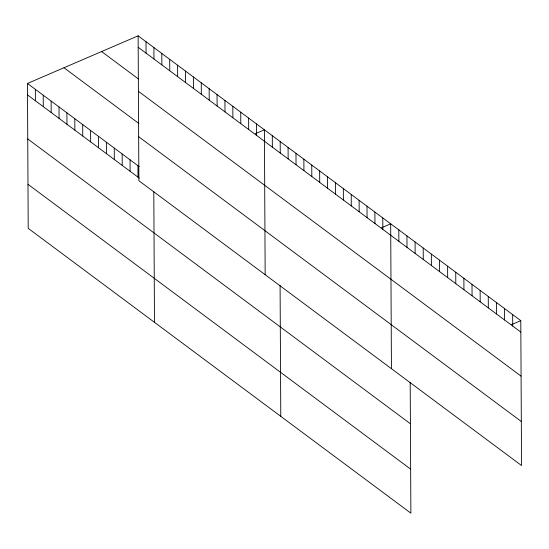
<?xml version="1.0" encoding="UTF-8"?>
<svg xmlns="http://www.w3.org/2000/svg" width="549" height="549" viewBox="0 0 549 549"><rect width="100%" height="100%" fill="white"/><g stroke="black" fill="none" stroke-linecap="round" stroke-linejoin="round"><path stroke-width="0.82" d="M410.192 382.276L410.878 513.171L28.212 228.35L27.45 83.462L138.122 35.829L520.788 320.65L521.55 465.538L138.883 180.717L138.122 35.829M255.271 133.75L264.405 129.825L265.16 274.706M381.555 227.739L390.682 223.814L391.444 368.695M511.661 324.583L520.788 320.65M138.183 47.283L520.85 332.104M101.599 51.551L138.43 78.967M138.417 91.319L521.083 376.134M63.972 67.747L138.952 123.552M138.65 136.687L521.317 421.502M27.45 83.462L139.261 166.683M27.512 94.915L139.322 178.137M27.738 138.945L410.405 423.766M27.978 184.313L410.645 469.134M512.663 314.598L512.718 326.051M504.531 308.545L504.586 319.998M496.399 302.492L496.454 313.946M488.267 296.439L488.322 307.893M480.135 290.387L480.19 301.84M472.003 284.334L472.065 295.787M463.871 278.281L463.932 289.735M455.739 272.229L455.8 283.682M447.607 266.176L447.668 277.629M439.474 260.123L439.536 271.577M431.342 254.077L431.404 265.524M423.21 248.024L423.272 259.471M415.078 241.972L415.14 253.418M406.946 235.919L407.008 247.366M398.814 229.866L398.876 241.313M382.79 217.939L382.852 229.386M374.898 212.065L374.96 223.512M367.006 206.191L367.068 217.637M359.115 200.316L359.176 211.763M351.223 194.442L351.285 205.889M343.331 188.568L343.393 200.014M335.439 182.693L335.494 194.14M327.547 176.819L327.602 188.266M319.648 170.945L319.71 182.392M311.757 165.071L311.818 176.517M303.865 159.196L303.926 170.643M295.973 153.322L296.035 164.769M288.081 147.448L288.143 158.894M280.189 141.573L280.251 153.02M280.086 285.432L280.772 416.327M272.297 135.699L272.359 147.146M256.513 123.95L256.568 135.397M248.622 118.076L248.676 129.523M240.73 112.202L240.785 123.649M232.831 106.328L232.893 117.774M224.939 100.453L225.001 111.9M217.047 94.579L217.109 106.026M209.155 88.705L209.217 100.151M201.263 82.83L201.325 94.277M193.372 76.949L193.433 88.403M185.48 71.075L185.541 82.528M177.588 65.201L177.65 76.654M169.696 59.326L169.751 70.78M161.804 53.452L161.859 64.906M153.912 47.578L153.967 59.031M153.802 191.443L154.489 322.338M146.013 41.703L146.075 53.157M137.943 165.702L138.005 177.155M130.051 159.828L130.113 171.281M122.159 153.953L122.221 165.407M114.267 148.079L114.329 159.533M106.376 142.205L106.437 153.658M98.484 136.33L98.546 147.784M90.592 130.456L90.647 141.91M82.7 124.582L82.755 136.035M74.808 118.708L74.863 130.161M66.909 112.833L66.971 124.287M59.018 106.959L59.079 118.412M51.126 101.085L51.187 112.538M43.234 95.21L43.296 106.664M35.342 89.336L35.404 100.79"/></g></svg>
